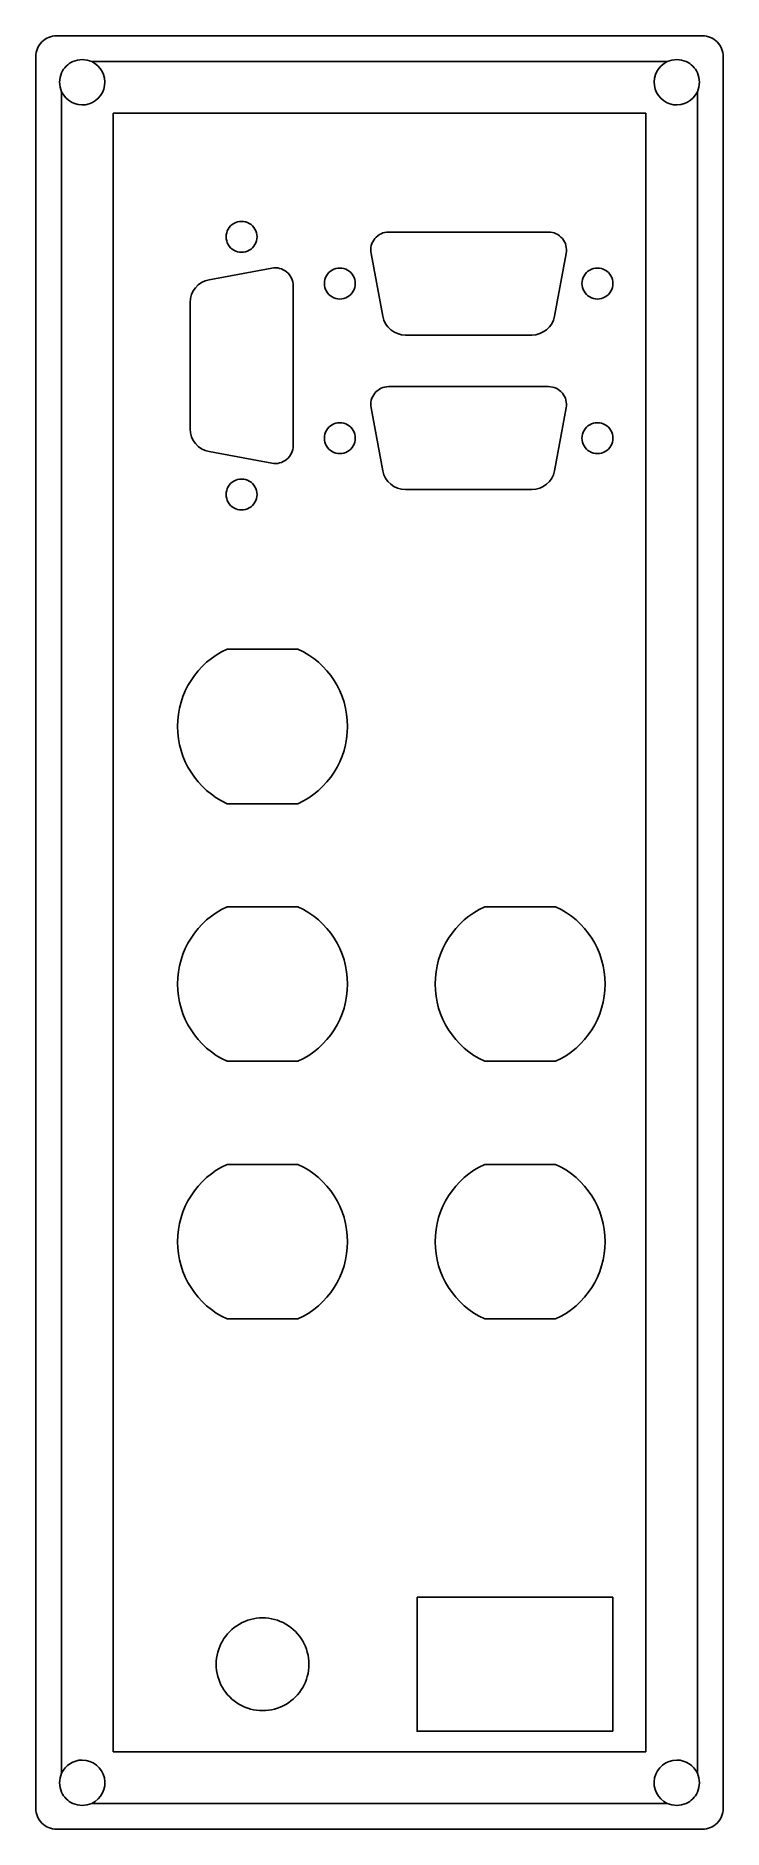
# Model space of a CAD drawing. Extents: x 0 to 67, y 0 to 174.
import ezdxf

# ---------------------------------------------------------------- set-up
doc = ezdxf.new("R2010")
doc.units = 0
doc.layers.get('0').update_dxf_attribs({"linetype": 'CONTINUOUS'})

msp = doc.modelspace()

# ---------------------------------------------------------------- linework, layer by layer
at = {"color": 7}
for points in [[(2.175, 174.17501), (64.875, 174.17501)], [(0.175, 2.17501), (0.175, 172.17501)], [(5.59152, 171.67501), (61.4585, 171.67501)], [(66.875, 172.17501), (66.875, 2.17501)], [(2.675, 5.59153), (2.675, 168.75801)], [(64.375, 168.75801), (64.375, 5.59153)], [(7.675, 166.67501), (59.375, 166.67501)], [(7.675, 7.67501), (7.675, 166.67501)], [(59.375, 166.67501), (59.375, 7.67501)], [(49.925, 155.14301), (34.425, 155.14301)], [(23.0718, 151.64501), (16.9804, 150.51201)], [(32.7045, 153.07201), (33.838, 146.98101)], [(51.6455, 153.07201), (50.512, 146.98101)], [(25.142, 134.42501), (25.142, 149.92501)], [(15.142, 136.05001), (15.142, 148.30001)], [(48.3, 145.14301), (36.05, 145.14301)], [(49.925, 140.14301), (34.425, 140.14301)], [(32.7045, 138.07201), (33.838, 131.98101)], [(51.6455, 138.07201), (50.512, 131.98101)], [(23.0718, 132.70501), (16.9804, 133.83801)], [(48.3, 130.14301), (36.05, 130.14301)], [(25.6119, 114.67501), (18.7381, 114.67501)], [(25.6119, 99.67501), (18.7381, 99.67501)], [(25.6119, 89.67501), (18.7381, 89.67501)], [(50.6119, 89.67501), (43.7381, 89.67501)], [(25.6119, 74.67501), (18.7381, 74.67501)], [(50.6119, 74.67501), (43.7381, 74.67501)], [(25.6119, 64.67501), (18.7381, 64.67501)], [(50.6119, 64.67501), (43.7381, 64.67501)], [(25.6119, 49.67501), (18.7381, 49.67501)], [(50.6119, 49.67501), (43.7381, 49.67501)], [(56.175, 22.67501), (37.175, 22.67501)], [(37.175, 22.67501), (37.175, 9.67501), (56.175, 9.67501)], [(56.175, 9.67501), (56.175, 22.67501)], [(59.375, 7.67501), (7.675, 7.67501)], [(61.4585, 2.67501), (5.59152, 2.67501)], [(64.875, 0.17501), (2.175, 0.17501)]]:
    msp.add_lwpolyline(points, dxfattribs=at)
for points in [[(21.641994, 154.675009)], [(31.174997, 150.143026)], [(56.174999, 150.143026)], [(31.174997, 135.143025)], [(56.174999, 135.143025)], [(21.641994, 129.675007)], [(26.674997, 16.17501)]]:
    msp.add_lwpolyline(points, close=True, dxfattribs=at)
for points in [[(0.760786, 173.589224), (1.135859, 173.964296), (1.644567, 174.17501), (2.175, 174.17501)], [(64.875, 174.17501), (65.405433, 174.17501), (65.914141, 173.964296), (66.289214, 173.589224)], [(0.175, 172.17501), (0.175, 172.705443), (0.385714, 173.214151), (0.760786, 173.589224)], [(66.289214, 173.589224), (66.664286, 173.214151), (66.875, 172.705443), (66.875, 172.17501)], [(2.675, 168.75801), (2.408037, 169.340198), (2.408037, 170.009822), (2.675, 170.59201)], [(2.675, 170.59201), (2.89475, 171.071156), (3.279236, 171.455473), (3.75848, 171.67501)], [(3.75848, 171.67501), (4.046055, 171.806793), (4.358668, 171.875011), (4.675, 171.87501)], [(4.675, 171.87501), (4.991332, 171.875011), (5.303945, 171.806793), (5.59152, 171.67501)], [(5.59152, 171.67501), (6.47826, 171.2685), (6.991428, 170.32661), (6.852191, 169.36112)], [(60.197802, 169.361123), (60.058571, 170.326618), (60.571751, 171.26851), (61.4585, 171.67501)], [(61.4585, 171.67501), (61.746069, 171.806791), (62.058674, 171.875008), (62.375, 171.87501)], [(62.375, 171.87501), (62.691326, 171.875008), (63.003931, 171.806791), (63.2915, 171.67501)], [(63.2915, 171.67501), (63.770751, 171.455477), (64.155245, 171.07116), (64.375, 170.59201)], [(64.375, 170.59201), (64.641963, 170.009822), (64.641963, 169.340198), (64.375, 168.75801)], [(6.852191, 169.36112), (6.712954, 168.39563), (5.954564, 167.637116), (4.989097, 167.49772)], [(62.060897, 167.497709), (61.095425, 167.637105), (60.337033, 168.395627), (60.197802, 169.361123)], [(4.989097, 167.49772), (4.02363, 167.358324), (3.081655, 167.871337), (2.675, 168.75801)], [(64.375, 168.75801), (63.968348, 167.87133), (63.026368, 167.358312), (62.060897, 167.497709)], [(19.391994, 155.974047), (18.927892, 155.706098), (18.641994, 155.210907), (18.641994, 154.675009)], [(20.891994, 155.974047), (20.427892, 156.241996), (19.856096, 156.241996), (19.391994, 155.974047)], [(21.641994, 154.675009), (21.641994, 155.210907), (21.356096, 155.706098), (20.891994, 155.974047)], [(33.078717, 154.511286), (33.411237, 154.911547), (33.904636, 155.143067), (34.425, 155.14301)], [(49.925, 155.14301), (50.445364, 155.143067), (50.938763, 154.911547), (51.271283, 154.511286)], [(18.641994, 154.675009), (18.641994, 154.139111), (18.927892, 153.64392), (19.391994, 153.375971)], [(19.391994, 153.375971), (19.856096, 153.108022), (20.427892, 153.108022), (20.891994, 153.375971)], [(20.891994, 153.375971), (21.356096, 153.64392), (21.641994, 154.139111), (21.641994, 154.675009)], [(32.7045, 153.07201), (32.60905, 153.583545), (32.746197, 154.111025), (33.078717, 154.511286)], [(51.271283, 154.511286), (51.603803, 154.111025), (51.74095, 153.583545), (51.6455, 153.07201)], [(23.0718, 151.64501), (23.583127, 151.740175), (24.110291, 151.602966), (24.510339, 151.270591)], [(28.924997, 151.442064), (28.460895, 151.174115), (28.174997, 150.678924), (28.174997, 150.143026)], [(30.424997, 151.442064), (29.960895, 151.710013), (29.389099, 151.710013), (28.924997, 151.442064)], [(31.174997, 150.143026), (31.174997, 150.678924), (30.889099, 151.174115), (30.424997, 151.442064)], [(53.924999, 151.442064), (53.460897, 151.174115), (53.174999, 150.678924), (53.174999, 150.143026)], [(55.424999, 151.442064), (54.960897, 151.710013), (54.389101, 151.710013), (53.924999, 151.442064)], [(56.174999, 150.143026), (56.174999, 150.678924), (55.889101, 151.174115), (55.424999, 151.442064)], [(15.142, 148.30001), (15.142015, 149.383901), (15.9148, 150.31373), (16.9804, 150.51201)], [(24.510339, 151.270591), (24.910387, 150.938216), (25.141864, 150.445118), (25.142, 149.92501)], [(28.174997, 150.143026), (28.174997, 149.607128), (28.460895, 149.111937), (28.924997, 148.843988)], [(30.424997, 148.843988), (30.889099, 149.111937), (31.174997, 149.607128), (31.174997, 150.143026)], [(53.174999, 150.143026), (53.174999, 149.607128), (53.460897, 149.111937), (53.924999, 148.843988)], [(55.424999, 148.843988), (55.889101, 149.111937), (56.174999, 149.607128), (56.174999, 150.143026)], [(28.924997, 148.843988), (29.389099, 148.576039), (29.960895, 148.576039), (30.424997, 148.843988)], [(53.924999, 148.843988), (54.389101, 148.576039), (54.960897, 148.576039), (55.424999, 148.843988)], [(36.05, 145.14301), (34.966235, 145.14299), (34.036449, 145.915569), (33.838, 146.98101)], [(50.512, 146.98101), (50.313551, 145.915569), (49.383765, 145.14299), (48.3, 145.14301)], [(32.7045, 138.07201), (32.60905, 138.583545), (32.746197, 139.111025), (33.078717, 139.511286)], [(33.078717, 139.511286), (33.411237, 139.911547), (33.904636, 140.143067), (34.425, 140.14301)], [(49.925, 140.14301), (50.445364, 140.143067), (50.938763, 139.911547), (51.271283, 139.511286)], [(51.271283, 139.511286), (51.603803, 139.111025), (51.74095, 138.583545), (51.6455, 138.07201)], [(16.9804, 133.83801), (15.9148, 134.03629), (15.142015, 134.966119), (15.142, 136.05001)], [(28.924997, 136.442063), (28.460895, 136.174114), (28.174997, 135.678923), (28.174997, 135.143025)], [(30.424997, 136.442063), (29.960895, 136.710012), (29.389099, 136.710012), (28.924997, 136.442063)], [(31.174997, 135.143025), (31.174997, 135.678923), (30.889099, 136.174114), (30.424997, 136.442063)], [(53.924999, 136.442063), (53.460897, 136.174114), (53.174999, 135.678923), (53.174999, 135.143025)], [(55.424999, 136.442063), (54.960897, 136.710012), (54.389101, 136.710012), (53.924999, 136.442063)], [(56.174999, 135.143025), (56.174999, 135.678923), (55.889101, 136.174114), (55.424999, 136.442063)], [(25.142, 134.42501), (25.141864, 133.904902), (24.910387, 133.411804), (24.510339, 133.079429)], [(28.174997, 135.143025), (28.174997, 134.607127), (28.460895, 134.111936), (28.924997, 133.843987)], [(30.424997, 133.843987), (30.889099, 134.111936), (31.174997, 134.607127), (31.174997, 135.143025)], [(53.174999, 135.143025), (53.174999, 134.607127), (53.460897, 134.111936), (53.924999, 133.843987)], [(55.424999, 133.843987), (55.889101, 134.111936), (56.174999, 134.607127), (56.174999, 135.143025)], [(24.510339, 133.079429), (24.110291, 132.747054), (23.583127, 132.609845), (23.0718, 132.70501)], [(28.924997, 133.843987), (29.389099, 133.576038), (29.960895, 133.576038), (30.424997, 133.843987)], [(53.924999, 133.843987), (54.389101, 133.576038), (54.960897, 133.576038), (55.424999, 133.843987)], [(19.391994, 130.974045), (18.927892, 130.706096), (18.641994, 130.210905), (18.641994, 129.675007)], [(20.891994, 130.974045), (20.427892, 131.241994), (19.856096, 131.241994), (19.391994, 130.974045)], [(21.641994, 129.675007), (21.641994, 130.210905), (21.356096, 130.706096), (20.891994, 130.974045)], [(36.05, 130.14301), (34.966235, 130.14299), (34.036449, 130.915569), (33.838, 131.98101)], [(50.512, 131.98101), (50.313551, 130.915569), (49.383765, 130.14299), (48.3, 130.14301)], [(18.641994, 129.675007), (18.641994, 129.139109), (18.927892, 128.643918), (19.391994, 128.375969)], [(20.891994, 128.375969), (21.356096, 128.643918), (21.641994, 129.139109), (21.641994, 129.675007)], [(19.391994, 128.375969), (19.856096, 128.10802), (20.427892, 128.10802), (20.891994, 128.375969)], [(13.925032, 107.17501), (13.925032, 110.401017), (15.805367, 113.331063), (18.7381, 114.67501)], [(25.6119, 114.67501), (28.544633, 113.331063), (30.424968, 110.401017), (30.424968, 107.17501)], [(18.7381, 99.67501), (15.805367, 101.018957), (13.925032, 103.949003), (13.925032, 107.17501)], [(30.424968, 107.17501), (30.424968, 103.949003), (28.544633, 101.018957), (25.6119, 99.67501)], [(13.925032, 82.17501), (13.925032, 85.401017), (15.805367, 88.331063), (18.7381, 89.67501)], [(25.6119, 89.67501), (28.544633, 88.331063), (30.424968, 85.401017), (30.424968, 82.17501)], [(38.925032, 82.17501), (38.925032, 85.401017), (40.805367, 88.331063), (43.7381, 89.67501)], [(50.6119, 89.67501), (53.544633, 88.331063), (55.424968, 85.401017), (55.424968, 82.17501)], [(18.7381, 74.67501), (15.805367, 76.018957), (13.925032, 78.949003), (13.925032, 82.17501)], [(30.424968, 82.17501), (30.424968, 78.949003), (28.544633, 76.018957), (25.6119, 74.67501)], [(43.7381, 74.67501), (40.805367, 76.018957), (38.925032, 78.949003), (38.925032, 82.17501)], [(55.424968, 82.17501), (55.424968, 78.949003), (53.544633, 76.018957), (50.6119, 74.67501)], [(13.925032, 57.17501), (13.925032, 60.401017), (15.805367, 63.331063), (18.7381, 64.67501)], [(25.6119, 64.67501), (28.544633, 63.331063), (30.424968, 60.401017), (30.424968, 57.17501)], [(38.925032, 57.17501), (38.925032, 60.401017), (40.805367, 63.331063), (43.7381, 64.67501)], [(50.6119, 64.67501), (53.544633, 63.331063), (55.424968, 60.401017), (55.424968, 57.17501)], [(18.7381, 49.67501), (15.805367, 51.018957), (13.925032, 53.949003), (13.925032, 57.17501)], [(30.424968, 57.17501), (30.424968, 53.949003), (28.544633, 51.018957), (25.6119, 49.67501)], [(43.7381, 49.67501), (40.805367, 51.018957), (38.925032, 53.949003), (38.925032, 57.17501)], [(55.424968, 57.17501), (55.424968, 53.949003), (53.544633, 51.018957), (50.6119, 49.67501)], [(19.924997, 20.072124), (18.532692, 19.268277), (17.674997, 17.782705), (17.674997, 16.17501)], [(24.424997, 20.072124), (23.032692, 20.875972), (21.317302, 20.875972), (19.924997, 20.072124)], [(26.674997, 16.17501), (26.674997, 17.782705), (25.817302, 19.268277), (24.424997, 20.072124)], [(17.674997, 16.17501), (17.674997, 14.567315), (18.532692, 13.081743), (19.924997, 12.277896)], [(24.424997, 12.277896), (25.817302, 13.081743), (26.674997, 14.567315), (26.674997, 16.17501)], [(19.924997, 12.277896), (21.317302, 11.474048), (23.032692, 11.474048), (24.424997, 12.277896)], [(2.675, 3.75849), (2.40833, 4.340407), (2.40833, 5.009613), (2.675, 5.59153)], [(2.675, 5.59153), (3.033387, 6.37359), (3.814733, 6.875011), (4.675, 6.87501)], [(4.675, 6.87501), (5.709286, 6.875012), (6.603911, 6.15456), (6.824423, 5.144054)], [(60.225595, 5.144044), (60.446101, 6.154547), (61.340718, 6.875003), (62.375, 6.87501)], [(62.375, 6.87501), (63.235267, 6.875011), (64.016613, 6.37359), (64.375, 5.59153)], [(64.375, 5.59153), (64.64167, 5.009613), (64.64167, 4.340407), (64.375, 3.75849)], [(3.75848, 2.67501), (3.279154, 2.894666), (2.894656, 3.279164), (2.675, 3.75849)], [(6.824423, 5.144054), (7.044934, 4.133548), (6.53178, 3.105891), (5.59152, 2.67501)], [(61.4585, 2.67501), (60.518244, 3.10589), (60.005089, 4.133541), (60.225595, 5.144044)], [(64.375, 3.75849), (64.155339, 3.27916), (63.770834, 2.894662), (63.2915, 2.67501)], [(0.760786, 0.760796), (0.385714, 1.135869), (0.175, 1.644577), (0.175, 2.17501)], [(5.59152, 2.67501), (5.009603, 2.40834), (4.340397, 2.40834), (3.75848, 2.67501)], [(63.2915, 2.67501), (62.709594, 2.408353), (62.040406, 2.408353), (61.4585, 2.67501)], [(66.875, 2.17501), (66.875, 1.644577), (66.664286, 1.135869), (66.289214, 0.760796)], [(2.175, 0.17501), (1.644567, 0.17501), (1.135859, 0.385724), (0.760786, 0.760796)], [(66.289214, 0.760796), (65.914141, 0.385724), (65.405433, 0.17501), (64.875, 0.17501)]]:
    msp.add_open_spline(points, degree=3, dxfattribs=at)

doc.saveas('drawing.dxf')
